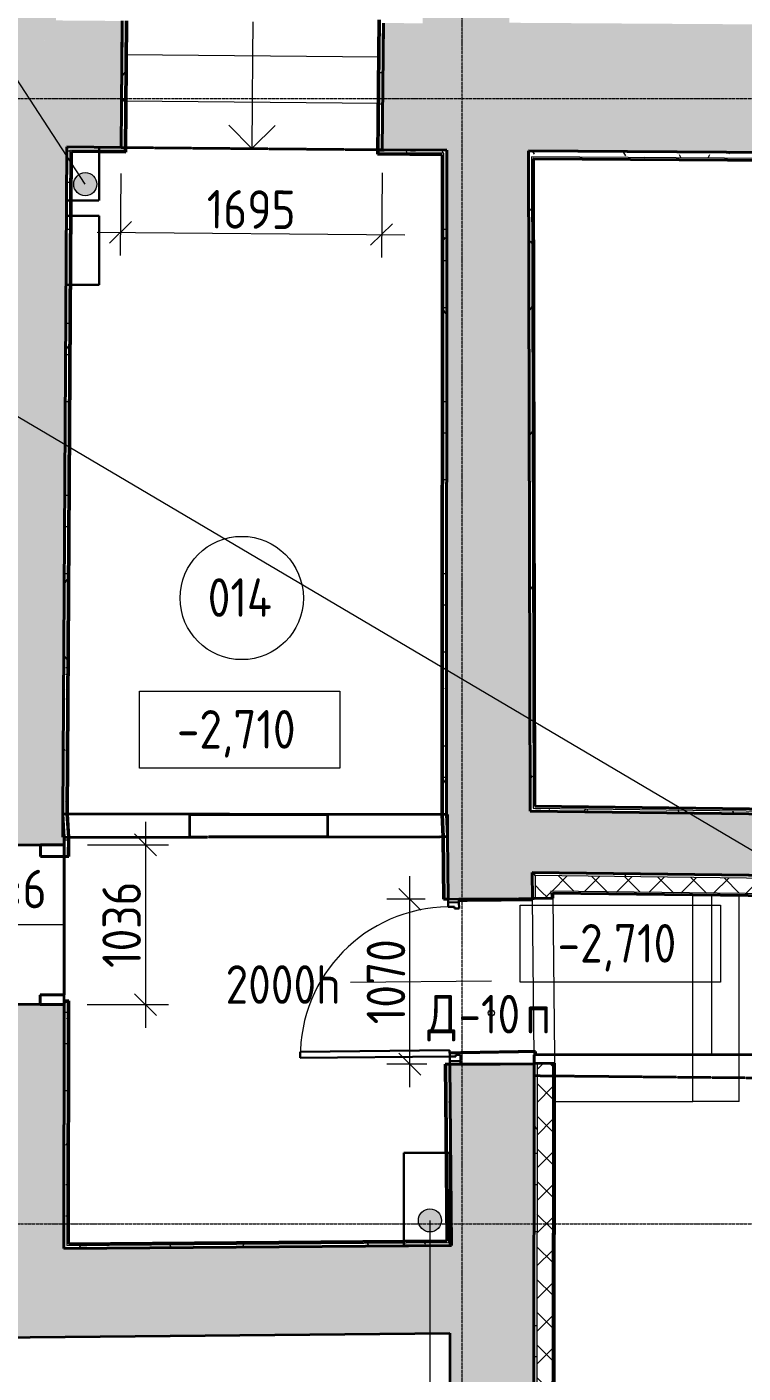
# Model space of a CAD drawing. Header units: millimetres. Extents: x 749182 to 2267578, y 70462 to 311449.
# Drawn here: x 1999438 to 2004086, y 163000 to 171733 of the extents above; entities that cross this region are included whole.
import ezdxf

# ---------------------------------------------------------------- set-up
doc = ezdxf.new("R2010")
doc.units = ezdxf.units.MM
for name, pattern in [('ADSK_Линия сетки', [25, 20, -2.5, 0, -2.5]), ('ADSK_Сверху', [4.5, 3, -1.5]), ('ADSK_Снесено', [4.5, 3, -1.5]), ('осеваяX2', [4, 2.5, -0.5, 0.5, -0.5])]:
    doc.linetypes.add(name, pattern=pattern)
doc.layers.get('Defpoints').update_dxf_attribs({"color": 255})
for name, color, linetype, lineweight in [('Аннотация', 7, 'Continuous', 9), ('Двери', 7, 'Continuous', 20), ('Лестницы', 7, 'Continuous', 18), ('Марки дверей', 7, 'Continuous', 20), ('Марки помещений', 7, 'Continuous', 20), ('Оси', 165, 'осеваяX2', 13), ('отметки', 7, 'Continuous', 20), ('Пандусы', 7, 'Continuous', 18), ('Перекрытие', 7, 'Continuous', 18), ('размеры', 7, 'Continuous', 9), ('Размеры КР', 164, 'Continuous', 9), ('Стены', 184, 'Continuous', 40), ('Стены внутренние', 7, 'Continuous', 18), ('Стены разрез', 7, 'Continuous', 35), ('Стены штриховка', 7, 'Continuous', 18), ('Стрелки вверх', 7, 'Continuous', 18)]:
    doc.layers.add(name, color=color, linetype=linetype, lineweight=lineweight)
doc.layers.add('Линии', color=7, linetype='Continuous', lineweight=9, true_color=0x00a600)
doc.styles.add('GOST Common', font='GOST_Common.ttf', dxfattribs={"width": 0.9, "height": 350})
doc.styles.add('GOST Common_1', font='GOST_Common.ttf', dxfattribs={"width": 0.9, "height": 250})
doc.dimstyles.new('ADSK_Основной_2_5_мм_Округление_до_1_мм', dxfattribs={"dimscale": 304.8, "dimtxt": 251.428749, "dimasz": 0.463911, "dimexe": 0.492126, "dimexo": 0.492126, "dimgap": 0.098425, "dimtad": 1, "dimdec": 0, "dimdsep": 46, "dimtxsty": 'GOST Common_1', "dimblk1": 'OBLIQUE', "dimblk2": 'OBLIQUE', "dimsah": 1, "dimcen": 0.09, "dimdle": 0.492126, "dimazin": 2, "dimtfac": 1, "dimtdec": 4, "dimtix": 1, "dimtmove": 0, "dimatfit": 3, "dimfxl": 0, "dimtvp": 1, "dimtolj": 1, "dimtzin": 0, "dimlwd": 20, "dimlwe": 20, "dimarcsym": 0})
pattern_1 = [(0, (1952853.19, 150711.3), (406.4, 101.6), [33.528, -271.272, 33.528, -271.272, -1625.6]), (0, (1952853.19, 150711.3), (406.4, 101.6), [-609.6, 33.528, -576.072, 33.528, -271.272, -711.2]), (0, (1952853.19, 150711.3), (406.4, 101.6), [-1524, 33.528, -169.672, 33.528, -474.472]), (120, (1953005.59, 150762.1), (-291.18818, 301.15272), [33.528, -271.272, 33.528, -271.272, -1625.6]), (120, (1953005.59, 150762.1), (-291.18818, 301.15272), [-609.6, 33.528, -576.072, 33.528, -271.272, -711.2]), (120, (1953005.59, 150762.1), (-291.18818, 301.15272), [-1524, 33.528, -169.672, 33.528, -474.472]), (240, (1953056.39, 150965.3), (-115.21182, -402.75272), [33.528, -271.272, 33.528, -271.272, -1625.6]), (240, (1953056.39, 150965.3), (-115.21182, -402.75272), [-609.6, 33.528, -576.072, 33.528, -271.272, -711.2]), (240, (1953056.39, 150965.3), (-115.21182, -402.75272), [-1524, 33.528, -169.672, 33.528, -474.472])]
pattern_2 = [(45, (1952853.2, 150711.3), (-106.066, 106.066), []), (135, (1952853.2, 150711.3), (-106.066, -106.066), [])]

# ---------------------------------------------------------------- blocks, each defined once
blk = doc.blocks.new('Существующие стены подвал - Существующие стены подвал-614279-00 План подвала')
at = {"layer": 'Стены', "true_color": 0xc0c0c0}
h = blk.add_hatch(color=9, dxfattribs=at)
h.paths.add_polyline_path([(56529.9, 8243.7), (56521.9, 9891.6), (55614.7, 9887.2), (55611.4, 9124.2), (54267.7, 9129.7), (54267.1, 9158.6), (49024.4, 9158.6), (49024.4, 8259.7), (51104.6, 8255.3)])
h.paths.add_polyline_path([(55620.1, 11120.2), (56515.8, 11124.6), (56510.3, 12254.8), (55625.1, 12250.4), (55622.3, 11614.6)])
h.paths.add_polyline_path([(55630.5, 13483.5), (56504.2, 13487.8), (56482.7, 17882.1), (56479.3, 17884.3), (56484.1, 18289.1), (56581.1, 18289.1), (56577.9, 18453), (55636.9, 18454), (55634.2, 15862.2), (55639.2, 15463.8), (55633.9, 14274.6)])
h.paths.add_polyline_path([(56557.2, 19523), (56527.9, 21035.6), (56386.8, 21035.6), (56386.5, 21235.8), (56383.9, 21235.8), (56375.1, 23760.7), (56319.5, 23761.6), (56287.6, 28354.9), (56256.8, 36643.2), (56224.2, 43936.9), (48463.8, 43935.7), (48463.9, 43053.1), (55489.3, 43061.9), (55489.3, 40730.4), (55505.9, 37127.7), (55501.3, 36571.4), (55555.6, 28934.4), (55560, 28902.8), (55597.8, 28902.4), (55600, 28900.7), (55598.8, 28652.4), (55594.7, 28648.4), (55598.8, 28619.1), (55592.1, 20992.7), (55638.7, 20178.5), (55638.7, 19524), (56555.3, 19523)])
h.paths.add_polyline_path([(39393.4, 20201.7), (42161.7, 20230.9), (42716.1, 20254.9), (46306.8, 20252.4), (46773.4, 21064.2), (46669.7, 25898.2), (45913.1, 25900.5), (45930.2, 21076.8), (41376.5, 21087.9), (41376.1, 20955.6), (40178.1, 20958.6), (40178.1, 21091.2), (38511, 21094.3), (38521, 20373.6), (39393.4, 20368.1), (39393.4, 20230.7)])
h.paths.add_polyline_path([(18977.5, 20357.5), (18995.8, 20697.6), (18995.8, 21071.6), (18965.8, 21071.6), (18965.8, 20652.5), (18455.8, 20408.6), (18495.2, 20367.6), (18965.8, 20357.7)])
h.paths.add_polyline_path([(18424, 20369.1), (18455.8, 20408.6), (18455.8, 21072.6), (10754.2, 21086.2), (10745.7, 20457.8), (11345.8, 20457.8), (18045.3, 20377.1), (18211.4, 20373.6)])
h.paths.add_polyline_path([(37360, 20380.9), (37354.8, 21098.2), (30807, 21114.6), (30787, 20709.4), (30787, 20839.4), (30777, 20701.8), (30787.2, 20395.3), (34405.1, 20387.9), (35898.2, 20390.1), (37359.7, 20380.9)])
h.paths.add_polyline_path([(46613, 28542.5), (46612.9, 28546.1), (46607.5, 28863.4), (46597, 32746.9), (46594.2, 32921.9), (46603.3, 32922), (46599.4, 34522.4), (45850, 34541.9), (45850, 34540.6), (45780, 34540.4), (45780, 34543.7), (45778.3, 34543.8), (45781.2, 30723), (45896.1, 30722.1), (45903.8, 28546.1), (46608.3, 28542.6)])
h.paths.add_polyline_path([(45777.6, 35501.1), (45777.7, 35501.2), (45778.6, 35510.4), (45847.6, 35510.6), (45847.7, 35502.9), (46596.9, 35522.5), (46594.2, 36634.1), (46597.1, 37232.1), (46589.8, 43050.7), (47467.9, 43051.8), (47467.8, 43935.5), (45825.2, 43935.3), (45871.2, 35688.5), (45777.4, 35688), (45777.6, 35511.4)])
h = blk.add_hatch(color=9, dxfattribs=at)
h.paths.add_polyline_path([(49329.7, 9158.6), (49871.2, 9158.6), (49875.6, 14294.9), (49329, 14292.9), (49340.7, 13116.9), (46823.6, 13096.8), (46825.5, 14679.6), (46270, 14679.6), (46224.6, 13092), (42727.9, 13086.3), (42730.1, 14665.6), (42185, 14665.6), (42201.5, 12893.6), (40707.4, 12828.9), (40703.8, 13065.5), (39413.6, 13045.8), (39406.3, 14749.4), (38599.2, 14751.8), (38614.8, 13626), (37409.2, 13633.4), (37378.7, 17812.6), (35269.2, 17807.6), (35269.9, 17507.6), (36952, 17511.6), (36985, 12975.8), (38529.6, 12970.2), (38529.6, 12441.4), (46543.8, 12521.2), (49329.7, 12548.5), (49324.4, 9158.6)])
h.paths.add_polyline_path([(49318.4, 15362.9), (49867.2, 15364.9), (49864.2, 15536.8), (53981.4, 15484.8), (53986.4, 15882.7), (49849.9, 15934.4), (49839.1, 20218.7), (53802.2, 20191.2), (53810.6, 21022.2), (49714.8, 21049.2), (49721.2, 23288.6), (49158.9, 23290.2), (49152.9, 21045.6), (48898.2, 21047.6), (48891, 20225.9), (49309.9, 20222.2), (49309.5, 19594.6), (49307.4, 15912.3), (49314.2, 15912.3), (49314.4, 15769), (49318.4, 15363.6)])
h.paths.add_polyline_path([(55639.2, 15463.8), (55634.2, 15862.2), (55119.6, 15868.6), (55114.6, 15470.4), (55634.2, 15463.9)])
h.paths.add_polyline_path([(46826.8, 15715.6), (46826.7, 15765.4), (46818.2, 15765.4), (46818, 15915.1), (46843.2, 20243.8), (47195.9, 20240.7), (47203.1, 21060.8), (46773.4, 21064.2), (46306.8, 20252.3), (46284.7, 15923), (46302, 15923), (46301.1, 15765.4), (46299.7, 15715.6), (46826.1, 15715.6)])
h.paths.add_polyline_path([(42721, 15724.6), (42731.6, 15724.6), (42731.5, 15794.1), (42720.7, 15794.1), (42720.6, 16269.6), (42716.1, 20254.9), (42157, 20230.7), (42162.3, 16051.8), (42173.5, 15889.7), (42175, 15724.6), (42720.7, 15724.6)])
h.paths.add_polyline_path([(39401.8, 15799.5), (39401.8, 15904.1), (39405.7, 16051.8), (39393.4, 20368.1), (38521, 20373.6), (38585.5, 15803.5), (38603.2, 15801.8), (39401.4, 15799.5)])
h.paths.add_polyline_path([(49314.4, 15912.3), (49314.4, 15912.3), (49839.1, 15933.9)])
h.paths.add_polyline_path([(18025.7, 17309.8), (18944.1, 17310.7), (18400.6, 17521.8), (18877.9, 17347.6), (18215.2, 17715.5), (18045.3, 17666.4), (18045.3, 17820.5), (18945.3, 18219.8), (18945.3, 18187), (18978.7, 18187), (18978.4, 18768.6), (18945.3, 18768.3), (18945.3, 18252.7), (18045.3, 18741.2), (18045.3, 18759.5), (18012.3, 18759.1), (18025.7, 17310.2)])
h.paths.add_polyline_path([(18945.3, 17310.7), (18979.1, 17310.7), (18978.6, 17677), (18945.3, 17677), (18945.3, 17310.7)])
h.paths.add_polyline_path([(30789.2, 17377.9), (31843.5, 17390.5), (31825.3, 18779.6), (30788.4, 18769.2), (30789.1, 18187), (30842.4, 18187), (30842.4, 17677), (30789, 17677), (30789.2, 17383.9)])
h.paths.add_polyline_path([(13924.8, 17539.6), (13924.8, 17839.6), (11328.3, 17866.9), (11334.1, 20457.8), (11045.8, 20457.8), (11006.9, 17570.3), (13341.6, 17545.7)])
h.paths.add_polyline_path([(30787.7, 20077.3), (31807.9, 20118.6), (31804.3, 20361.2), (31797.1, 20361.3), (31804.3, 20393.2), (30787.5, 20395.3), (30787.7, 20079.5)])
h.paths.add_polyline_path([(17999.4, 20144), (18045.3, 20144.5), (18045.3, 20154.1), (18294.9, 20208.5), (18424, 20369.1), (17997.2, 20378.1), (17999.3, 20153.6)])
h.paths.add_polyline_path([(18945.3, 20153.3), (18977.6, 20153.6), (18977.5, 20357.5), (18945.3, 20357.5), (18945.3, 20153.6)])
h.paths.add_polyline_path([(55638.7, 20178.5), (55591.1, 21010.4), (55070.5, 21013.9), (55062.1, 20182.5), (55638.7, 20178.5)])
h.paths.add_polyline_path([(49178.9, 26805.3), (49175.3, 28869.1), (49172.8, 28868.6), (49172.1, 28239.6), (49168.3, 26805.4), (49172.8, 26805.4)])
h.paths.add_polyline_path([(49731.2, 26803.8), (49736.5, 28675), (49733.6, 28674.3), (49717.7, 28675), (49717.6, 28706.4), (49685.6, 28706.7), (49684.9, 28661.7), (49672.8, 28658.6), (49178.9, 26805.3), (49714.8, 26803.8)])
h.paths.add_polyline_path([(55598.8, 28619.1), (55555.4, 28936.1), (49736.7, 28987.5), (49721.2, 34397.5), (49675.7, 34396.8), (49676, 34273.9), (49283.2, 33202), (49633.4, 29643.5), (49684.6, 29318.6), (49684.9, 29120), (49652.2, 28970.5), (49685.2, 28976.6), (49685.6, 28956.7), (49736.7, 28956.3), (49736.5, 28675), (55591.1, 28619.2)])
h.paths.add_polyline_path([(49145.3, 28868.6), (49145.3, 28868.8), (49175.3, 28874.8), (49165.7, 34395.9), (49122.2, 34395.8), (49126.1, 32975.3), (49132.5, 32975.4), (49136.2, 32800.6), (49144.2, 28868.6)])
h.paths.add_polyline_path([(49119.2, 35465.8), (49718.1, 35466.9), (49714.8, 36618.6), (55501.3, 36571.4), (55506.2, 37173.9), (48705, 37218.3), (48702.3, 36625.7), (49116, 36624.1), (49119, 35554.6)])
h.paths.add_polyline_path([(47702.3, 36629.7), (47705, 37224.8), (46597.1, 37232.1), (46594.2, 36634.1), (47702.1, 36629.7)])
at = {"layer": 'Стены'}
for p, q in [((46826.7, 15639.6), (46826.1, 15197.6)), ((46826.8, 15715.6), (46826.7, 15639.7)), ((49867.3, 15360.1), (49388.5, 15355.4)), ((49867.3, 15360.1), (49867.2, 15364.9)), ((49328.3, 14366.4), (49884.2, 14376)), ((49875.7, 14298.3), (49875.8, 14354.6)), ((49875.8, 14354.6), (49884.6, 14354.6)), ((49884.6, 14354.6), (49884.2, 14376))]:
    blk.add_line(p, q, dxfattribs=at)
at = {"layer": 'Стены разрез'}
for p, q in [((47195.9, 20240.7), (47203.1, 21060.8)), ((48898.2, 21047.6), (48891, 20225.9)), ((46818, 15915.1), (46843.2, 20243.8)), ((46843.2, 20243.8), (47195.9, 20240.7)), ((48891, 20225.9), (49309.9, 20222.2)), ((49309.9, 20222.2), (49307.4, 15912.3)), ((49849.9, 15934.4), (49839.1, 20218.7)), ((49839.1, 20218.7), (53802.2, 20191.2)), ((46818.2, 15765.4), (46818, 15915.1)), ((49307.4, 15912.3), (49314.2, 15912.3)), ((49314.2, 15912.3), (49314.4, 15769)), ((53986.4, 15882.7), (49849.9, 15934.4)), ((46826.8, 15765.4), (46818.2, 15765.4)), ((46826.8, 15715.6), (46826.8, 15765.4)), ((49314.4, 15769), (49318.4, 15362.9)), ((46299.7, 15715.6), (46826.8, 15715.6)), ((49867.2, 15364.9), (49864.2, 15536.8)), ((49864.2, 15536.8), (53981.4, 15484.8)), ((49388.4, 15363.1), (49867.2, 15364.9)), ((46825.5, 14679.6), (46270, 14679.6)), ((46823.6, 13096.8), (46825.5, 14679.6)), ((49875.7, 14294.9), (49329, 14292.9)), ((49329, 14292.9), (49340.7, 13116.9)), ((49875.7, 14218.8), (49875.7, 14294.9)), ((49871.2, 9158.6), (49875.7, 14218.8)), ((49340.7, 13116.9), (46823.6, 13096.8)), ((42485.9, 12481.3), (49329.7, 12548.5)), ((49329.7, 12548.5), (49324.4, 9158.6))]:
    blk.add_line(p, q, dxfattribs=at)
blk = doc.blocks.new('Существующие перегородки подвал 2 - Существующие перегородки подвал 2-625373-00 План подвала')
at = {"layer": 'Стены', "color": 0, "linetype": 'ADSK_Снесено'}
for p, q in [((48088.6, 15913.6), (48535.6, 15913.1)), ((48535.8, 15767.9), (47641.8, 15766.6))]:
    blk.add_line(p, q, dxfattribs=at)
at = {"layer": 'Стены разрез', "color": 0, "linetype": 'ADSK_Снесено'}
for p, q in [((48088.6, 15913.6), (46818, 15915.1)), ((46818, 15915.1), (46818.2, 15765.4)), ((47641.6, 15913), (48088.6, 15913.6)), ((47641.8, 15766.6), (47641.6, 15913)), ((49314.2, 15912.3), (48535.6, 15913.1)), ((48535.6, 15913.1), (48535.8, 15767.9)), ((49314.4, 15769), (49314.2, 15912.3)), ((46818.2, 15765.4), (47641.8, 15766.6)), ((48535.8, 15767.9), (49314.4, 15769))]:
    blk.add_line(p, q, dxfattribs=at)
blk = doc.blocks.new('Новые проёмы подвал - Новые проёмы подвал-999150-00 План подвала')
at = {"layer": 'Стены', "color": 0, "linetype": 'ADSK_Снесено'}
for p, q in [((46671.6, 15639.6), (46671.6, 15715.6)), ((46671.6, 15639.6), (46826.7, 15639.6)), ((46826.7, 15639.6), (46825.6, 14742.6)), ((46826.7, 15639.6), (46826.1, 15197.6)), ((46826.8, 15715.6), (46826.7, 15639.7)), ((49388.5, 15355.4), (49867.3, 15360.1)), ((49867.2, 15364.9), (49867.3, 15360.1)), ((46670.6, 14679.6), (46670.6, 14742.6)), ((46825.6, 14742.6), (46670.6, 14742.6)), ((49884.2, 14376), (49328.3, 14366.4)), ((49875.8, 14354.6), (49875.7, 14298.3)), ((49884.6, 14354.6), (49875.8, 14354.6)), ((49884.2, 14376), (49884.6, 14354.6))]:
    blk.add_line(p, q, dxfattribs=at)
at = {"layer": 'Стены разрез', "color": 0, "linetype": 'ADSK_Снесено'}
for p, q in [((47203.1, 21060.8), (47195.9, 20240.7)), ((48891, 20225.9), (48898.2, 21047.6)), ((47195.9, 20240.7), (48891, 20225.9)), ((46826.8, 15715.6), (46671.6, 15715.6)), ((46671.6, 15715.6), (46671.6, 15639.6)), ((46671.6, 15639.6), (46826.7, 15639.6)), ((46826.7, 15639.6), (46826.8, 15715.6)), ((49867.2, 15364.9), (49388.4, 15363.1)), ((49388.5, 15355.4), (49867.3, 15360.1)), ((49867.3, 15360.1), (49867.2, 15364.9)), ((46825.6, 14742.6), (46670.6, 14742.6)), ((46670.6, 14742.6), (46670.6, 14679.6)), ((46670.6, 14679.6), (46825.5, 14679.6)), ((46825.5, 14679.6), (46825.6, 14742.6)), ((49884.2, 14376), (49328.3, 14366.4)), ((49875.7, 14294.9), (49875.8, 14354.6)), ((49875.8, 14354.6), (49875.7, 14218.8)), ((49875.8, 14354.6), (49884.6, 14354.6)), ((53321.2, 14353.6), (49875.8, 14354.6)), ((49884.6, 14354.6), (49884.2, 14376)), ((49329, 14292.9), (49875.7, 14294.9)), ((49875.7, 14218.8), (53321.1, 14185.3))]:
    blk.add_line(p, q, dxfattribs=at)
blk = doc.blocks.new('AC_Дверь_Однопольная_Стальная - Д-10п 1070х2000h-1983213-00 План подвала')
at = {"layer": 'Двери', "color": 5, "linetype": 'Continuous', "lineweight": 30, "true_color": 0x0000ff}
for p, q in [((-485, 1245), (-445, 1245)), ((-485, 275), (-485, 1245)), ((-445, 1245), (-445, 275)), ((-535, 275), (-515, 275)), ((-535, 205), (-535, 275)), ((-515, 275), (-485, 275)), ((-515, 205), (-515, 275)), ((-515, 275), (-515, 205)), ((-445, 275), (-485, 275)), ((-485, 275), (-485, 235)), ((485, 275), (515, 275)), ((485, 235), (485, 275)), ((515, 275), (515, 205)), ((515, 275), (535, 275)), ((515, 205), (515, 275)), ((535, 275), (535, 205)), ((-515, 205), (-535, 205)), ((-475, 205), (-515, 205)), ((-485, 235), (-475, 235)), ((-475, 235), (-475, 205)), ((475, 235), (485, 235)), ((475, 205), (475, 235)), ((515, 205), (475, 205)), ((535, 205), (515, 205))]:
    blk.add_line(p, q, dxfattribs=at)
at = {"layer": 'Двери', "color": 5, "linetype": 'Continuous', "true_color": 0x0000ff}
blk.add_arc((-485, 275), 970, 0, 90, dxfattribs=at)
blk = doc.blocks.new('ADSK_Марка_Дверь - Типоразмер_ADSK_Марка-58376-00 План подвала')
at = {"layer": 'Марки дверей', "lineweight": 9}
blk.add_circle((0, 0), 0.2, dxfattribs=at)
blk = doc.blocks.new('ADSK_Марка_Помещение_ОдноЗначение - Номер-247393-00 План подвала')
at = {"layer": 'Марки помещений'}
blk.add_circle((0, 0), 4, dxfattribs=at)
blk = doc.blocks.new('_Oblique')
at = {"color": 0, "linetype": 'ByBlock', "lineweight": -2}
blk.add_line((-0.5, -0.5), (0.5, 0.5), dxfattribs=at)
blk = doc.blocks.new('*D1594')
at = {"layer": 'Defpoints', "color": 0, "lineweight": 20, "transparency": 16777216}
for p in [(2001922.9, 166074.2), (2002171.6, 166074.2), (2002182.2, 165004.2)]:
    blk.add_point(p, dxfattribs=at)
at = {"layer": 'размеры', "color": 0, "lineweight": 20, "transparency": 16777216}
for p, q in [((2001922.9, 164854.2), (2001922.9, 166224.2)), ((2002021.6, 166074.2), (2001772.9, 166074.2)), ((2002032.2, 165004.2), (2001772.9, 165004.2))]:
    blk.add_line(p, q, dxfattribs=at)
at = {"layer": 'размеры', "color": 0, "lineweight": 20, "transparency": 16777216, "xscale": 141.4, "yscale": 141.4, "zscale": 141.4}
for p, rotation in [((2001922.9, 166074.2), 90), ((2001922.9, 165004.2), 270)]:
    blk.add_blockref('_Oblique', p, dxfattribs=dict(at, rotation=rotation))
at = {"layer": 'размеры', "color": 0, "lineweight": 20, "transparency": 16777216, "insert": (2001767.9, 165539.2), "char_height": 250, "width": 700.591, "attachment_point": 5, "rotation": 90, "style": 'GOST Common_1'}
blk.add_mtext('\\A1;1070', dxfattribs=at)
blk = doc.blocks.new('*D1599')
at = {"layer": 'Defpoints', "color": 0, "lineweight": 20, "transparency": 16777216}
for p in [(2000048.9, 170932), (2001744.2, 170937.2), (2001739.6, 170386.9)]:
    blk.add_point(p, dxfattribs=at)
at = {"layer": 'размеры', "color": 0, "lineweight": 20, "transparency": 16777216}
for p, q in [((2000047.7, 170782), (2000043.2, 170251.1)), ((2001743, 170787.2), (2001738.4, 170236.9)), ((1999894.5, 170402.3), (2001889.6, 170385.6))]:
    blk.add_line(p, q, dxfattribs=at)
at = {"layer": 'размеры', "color": 0, "lineweight": 20, "transparency": 16777216, "xscale": 141.4, "yscale": 141.4, "zscale": 141.4}
for p, rotation in [((2000044.5, 170401.1), 179.5204621644345), ((2001739.6, 170386.9), 359.5204621644344)]:
    blk.add_blockref('_Oblique', p, dxfattribs=dict(at, rotation=rotation))
at = {"layer": 'размеры', "color": 0, "lineweight": 20, "transparency": 16777216, "insert": (2000893.3, 170549), "char_height": 250, "width": 700.591, "attachment_point": 5, "rotation": 359.52046, "style": 'GOST Common_1'}
blk.add_mtext('\\A1;1695', dxfattribs=at)
blk = doc.blocks.new('*D1601')
at = {"layer": 'Defpoints', "color": 0, "lineweight": 20, "transparency": 16777216}
for p in [(1999680, 166426.9), (1999678.7, 165390.9), (2000207.5, 165390.9)]:
    blk.add_point(p, dxfattribs=at)
at = {"layer": 'размеры', "color": 0, "lineweight": 20, "transparency": 16777216}
for p, q in [((2000207.5, 166576.9), (2000207.5, 165240.9)), ((1999830, 166426.9), (2000357.5, 166426.9)), ((1999828.7, 165390.9), (2000357.5, 165390.9))]:
    blk.add_line(p, q, dxfattribs=at)
at = {"layer": 'размеры', "color": 0, "lineweight": 20, "transparency": 16777216, "xscale": 141.4, "yscale": 141.4, "zscale": 141.4}
for p, rotation in [((2000207.5, 166426.9), 90), ((2000207.5, 165390.9), 270)]:
    blk.add_blockref('_Oblique', p, dxfattribs=dict(at, rotation=rotation))
at = {"layer": 'размеры', "color": 0, "lineweight": 20, "transparency": 16777216, "insert": (2000052.5, 165908.9), "char_height": 250, "width": 700.591, "attachment_point": 5, "rotation": 90, "style": 'GOST Common_1'}
blk.add_mtext('\\A1;1036', dxfattribs=at)
blk = doc.blocks.new('Высотные отметки - Рамка-5093-00 План подвала')
at = {"layer": 'Аннотация'}
for p, q in [((-6.5, 0), (-6.5, 5)), ((-6.5, 5), (6.5, 5)), ((6.5, 5), (6.5, 0)), ((6.5, 0), (-6.5, 0))]:
    blk.add_line(p, q, dxfattribs=at)

msp = doc.modelspace()

# ---------------------------------------------------------------- hatches: boundary and pattern name
at = {"layer": 'Аннотация', "lineweight": 9}
h = msp.add_hatch(color=256, dxfattribs=at)
edge = h.paths.add_edge_path()
edge.add_arc((1999816.6971, 170713.2963), 75, 0, 360)
h = msp.add_hatch(color=256, dxfattribs=at)
edge = h.paths.add_edge_path()
edge.add_arc((2002053.1775, 163990.9869), 75, 0, 360)
at = {"layer": 'Стены внутренние', "linetype": 'Continuous', "lineweight": 9, "true_color": 0x0000ff}
h = msp.add_hatch(dxfattribs=at)
h.set_pattern_fill('FP_1', color=5, style=0, pattern_type=2)
h.set_pattern_definition(pattern_1)
h.paths.add_polyline_path([(2000068.9337, 170931.8353), (2000075.9655, 171791.9894), (2000056.1335, 171792.1469), (2000049.1018, 170932.0027)])
h = msp.add_hatch(dxfattribs=at)
h.set_pattern_fill('FP_1', color=5, style=0, pattern_type=2)
h.set_pattern_definition(pattern_1)
h.paths.add_polyline_path([(2001744.0418, 170917.1597), (2001751.4155, 171778.9074), (2001731.5913, 171779.0826), (2001724.0426, 170917.3349), (2001731.5913, 170917.2688)])
h = msp.add_hatch(dxfattribs=at)
h.set_pattern_fill('FP_1', color=5, style=0, pattern_type=2)
h.set_pattern_definition(pattern_1)
h.paths.add_polyline_path([(1999671.1858, 166626.3716), (1999691.1893, 166626.904), (1999716.2124, 170934.9231), (1999696.2713, 170934.9226), (1999677.1216, 167645.9142)])
h = msp.add_hatch(dxfattribs=at)
h.set_pattern_fill('FP_1', color=5, style=0, pattern_type=2)
h.set_pattern_definition(pattern_1)
h.paths.add_polyline_path([(2002163.0908, 170913.4889), (2002163.0969, 170913.6641), (2002163.1086, 170933.4895), (2001744.2093, 170936.2814), (2001744.217, 170917.1582), (2002160.5493, 170913.5112)])
h.paths.add_polyline_path([(2000048.9344, 170932.0027), (2000049.1018, 170952.0078), (1999696.3877, 170955.0975), (1999696.3877, 170935.0967), (2000048.4465, 170932.0069)])
h = msp.add_hatch(dxfattribs=at)
h.set_pattern_fill('FP_1', color=5, style=0, pattern_type=2)
h.set_pattern_definition(pattern_1)
h.paths.add_polyline_path([(2002160.5493, 166623.573), (2002161.1564, 167645.9142), (2002163.0908, 170913.4889), (2002143.0969, 170913.4889), (2002140.5493, 166623.5955)])
h = msp.add_hatch(dxfattribs=at)
h.set_pattern_fill('FP_1', color=5, style=0, pattern_type=2)
h.set_pattern_definition(pattern_1)
h.paths.add_polyline_path([(2002723.006, 166665.4092), (2002712.3342, 170929.824), (2002692.3338, 170929.9624), (2002703.0553, 166665.6581), (2002722.9809, 166665.4095)])
h = msp.add_hatch(dxfattribs=at)
h.set_pattern_fill('FP_1', color=5, style=0, pattern_type=2)
h.set_pattern_definition(pattern_1)
h.paths.add_polyline_path([(2008491.8777, 170849.8381), (2008491.865, 170889.8387), (2007915.3347, 170893.8278), (2007915.8675, 170853.8231), (2008491.865, 170849.8382)])
h.paths.add_polyline_path([(2006655.0818, 170862.5457), (2006655.3585, 170902.5447), (2002712.3342, 170929.824), (2002712.4343, 170889.8224), (2006630.8214, 170862.7135)])
h = msp.add_hatch(dxfattribs=at)
h.set_pattern_fill('FP_1', color=5, style=0, pattern_type=2)
h.set_pattern_definition(pattern_1)
h.paths.add_polyline_path([(2008487.3584, 166573.4777), (2008487.3584, 166593.4793), (2007973.0392, 166599.8972), (2007972.7897, 166579.8987), (2008473.8054, 166573.6468)])
h.paths.add_polyline_path([(2006839.615, 166594.0389), (2006838.7592, 166614.0512), (2002703.0059, 166665.4092), (2002703.0553, 166645.6566), (2006630.8214, 166596.6443)])
h = msp.add_hatch(dxfattribs=at)
h.set_pattern_fill('FP_1', color=5, style=0, pattern_type=2)
h.set_pattern_definition(pattern_1)
h.paths.add_polyline_path([(1999676.7913, 163828.0795), (1999696.7915, 163828.2391), (1999698.7335, 165414.619), (1999678.7335, 165414.6435), (1999676.7914, 163828.1553)])
h.paths.add_polyline_path([(1999699.8796, 166350.923), (1999700.0336, 166476.7234), (1999680.0335, 166476.6805), (1999680.0335, 166350.9473), (1999694.8796, 166350.9291)])
h = msp.add_hatch(dxfattribs=at)
h.set_pattern_fill('FP_1', color=5, style=0, pattern_type=2)
h.set_pattern_definition(pattern_1)
h.paths.add_polyline_path([(2002173.8792, 163827.9958), (2002193.8786, 163828.1553), (2002181.4945, 165004.2148), (2002162.2238, 165004.0238), (2002173.8776, 163828.1553)])
h.paths.add_polyline_path([(2002151.6198, 166073.9712), (2002171.6119, 166074.8632), (2002167.3873, 166480.2745), (2002147.604, 166479.1583), (2002151.6178, 166074.1694)])
h = msp.add_hatch(dxfattribs=at)
h.set_pattern_fill('FP_1', color=5, style=0, pattern_type=2)
h.set_pattern_definition(pattern_1)
h.paths.add_polyline_path([(2006714.5875, 166177.5734), (2006714.5875, 166197.575), (2002717.4405, 166248.0691), (2002717.7845, 166228.0631), (2006647.5683, 166178.42)])
h = msp.add_hatch(dxfattribs=at)
h.set_pattern_fill('FP_1', color=5, style=0, pattern_type=2)
h.set_pattern_definition(pattern_1)
h.paths.add_polyline_path([(2002720.3369, 166079.6161), (2002739.0803, 166079.8006), (2002737.6387, 166227.8123), (2002717.7978, 166227.2883), (2002720.3341, 166079.7823)])
h = msp.add_hatch(dxfattribs=at)
h.set_pattern_fill('FP_2', color=5, style=0, pattern_type=2)
h.set_pattern_definition(pattern_2)
h.paths.add_polyline_path([(2006614.5875, 166078.8287), (2006614.5875, 166178.8366), (2002737.6387, 166227.8123), (2002738.6129, 166127.792), (2006604.5875, 166078.955)])
h = msp.add_hatch(dxfattribs=at)
h.set_pattern_fill('FP_2', color=5, style=0, pattern_type=2)
h.set_pattern_definition(pattern_2)
h.paths.add_polyline_path([(2002739.0803, 166079.8006), (2002839.0755, 166080.7852), (2002838.6299, 166126.5286), (2002738.6129, 166127.792), (2002739.0533, 166082.5772)])
h = msp.add_hatch(dxfattribs=at)
h.set_pattern_fill('FP_1', color=5, style=0, pattern_type=2)
h.set_pattern_definition(pattern_1)
h.paths.add_polyline_path([(2002728.9133, 159889.9291), (2002744.4441, 159889.9291), (2002748.984, 165009.839), (2002728.9838, 165009.6408), (2002724.5434, 159889.9291)])
h = msp.add_hatch(dxfattribs=at)
h.set_pattern_fill('FP_2', color=5, style=0, pattern_type=2)
h.set_pattern_definition(pattern_2)
h.paths.add_polyline_path([(2002748.984, 159989.9291), (2002844.5328, 159989.9291), (2002848.9849, 165010.8301), (2002748.984, 165009.839), (2002744.5434, 159989.9302)])
h = msp.add_hatch(dxfattribs=at)
h.set_pattern_fill('FP_1', color=5, style=0, pattern_type=2)
h.set_pattern_definition(pattern_1)
h.paths.add_polyline_path([(1999676.7669, 163808.0787), (2002173.8776, 163828.1553), (2002173.681, 163847.9949), (1999676.7913, 163828.0795)])

# ---------------------------------------------------------------- linework, layer by layer
at = {"layer": 'Аннотация', "lineweight": 9}
for p, q in [((1999816.6971, 170713.2963), (1998750.5608, 172343.3928)), ((2002053.1775, 163990.9869), (2002053.1775, 161485.9126))]:
    msp.add_line(p, q, dxfattribs=at)
for centre in [(1999816.6971, 170713.2963), (2002053.1775, 163990.9869)]:
    msp.add_circle(centre, 75, dxfattribs=at)
at = {"layer": 'Лестницы', "color": 5, "true_color": 0x0000ff}
for p, q in [((2001719.4738, 171537.3984), (2000084.1223, 171551.7237)), ((2001719.4738, 171537.3984), (2000084.1223, 171551.7237)), ((2001716.846, 171237.4099), (2000081.6115, 171251.7342)), ((2001716.846, 171237.4099), (2000081.6115, 171251.7342)), ((2001714.2181, 170937.4214), (2000079.1006, 170951.7447)), ((2004059.3107, 165065.5308), (2004059.3107, 166099.1073)), ((2004059.3107, 165065.5308), (2004059.3107, 166099.1073)), ((2004059.3107, 164917.1558), (2004059.3107, 165065.5308)), ((2004059.3107, 164917.1558), (2004059.3107, 165065.5308)), ((2004059.3107, 164761.5336), (2004059.3107, 164917.1558)), ((2004059.3107, 164761.5336), (2004059.3107, 164917.1558)), ((2004059.3107, 164761.5336), (2003759.3107, 164761.5336))]:
    msp.add_line(p, q, dxfattribs=at)
at = {"layer": 'Линии', "linetype": 'ADSK_Сверху', "lineweight": 30}
for p, q in [((1999696.3877, 170955.0975), (1999694.3682, 170608.2138)), ((1999906.6878, 170953.2553), (1999696.3877, 170955.0975)), ((1999906.6878, 170608.2138), (1999906.6878, 170953.2553)), ((1999694.3682, 170608.2138), (1999906.6878, 170608.2138)), ((1999693.786, 170508.2138), (1999691.1718, 170059.1986)), ((1999906.6878, 170508.2138), (1999693.786, 170508.2138)), ((1999906.6878, 170059.1986), (1999906.6878, 170508.2138)), ((1999691.1718, 170059.1986), (1999906.6878, 170059.1986)), ((2002182.8518, 164428.1553), (2001882.8518, 164428.1553)), ((2001882.8518, 164428.1553), (2001882.8518, 163828.1553)), ((2002182.8518, 163828.1553), (2002182.8518, 164428.1553)), ((2001882.8518, 163828.1553), (2002182.8518, 163828.1553))]:
    msp.add_line(p, q, dxfattribs=at)
at = {"layer": 'Марки дверей'}
msp.add_line((2002451.9073, 165541.921), (2001536.9647, 165534.9254), dxfattribs=at)
at = {"layer": 'Оси', "linetype": 'ADSK_Линия сетки'}
for p, q in [((2002263.1034, 154741.5512), (2002263.1034, 195246.0842)), ((1941766.9683, 171268.0858), (2009994.9113, 171268.0858)), ((1941766.9683, 163968.0858), (2009994.9113, 163968.0858))]:
    msp.add_line(p, q, dxfattribs=at)
at = {"layer": 'Пандусы'}
for p, q in [((1999679.3385, 166426.9291), (1999679.3385, 166351.1942)), ((1999679.3385, 166350.9291), (1999679.3385, 165908.9291)), ((1999679.3385, 165908.9291), (1999679.3385, 165414.6428))]:
    msp.add_line(p, q, dxfattribs=at)
at = {"layer": 'Перекрытие'}
for p, q in [((2001714.2181, 170937.4217), (2000079.1006, 170951.745)), ((1999679.8796, 166350.9291), (1999679.3385, 165908.9291)), ((2003759.3107, 164761.5336), (2003759.3107, 166102.8971)), ((2002252.2194, 165004.9157), (2002728.9373, 165009.6404)), ((2002860.7639, 164761.5336), (2003759.3107, 164761.5336))]:
    msp.add_line(p, q, dxfattribs=at)
at = {"layer": 'Перекрытие', "linetype": 'ADSK_Снесено'}
for p, q in [((2003882.1407, 165065.5842), (2003882.4529, 166101.3415)), ((2003759.3107, 165065.6212), (2003882.1407, 165065.5842))]:
    msp.add_line(p, q, dxfattribs=at)
at = {"layer": 'размеры', "lineweight": 20}
msp.add_line((1999677.7574, 165908.9117), (1999125.1536, 165908.9117), dxfattribs=at)
at = {"layer": 'Размеры КР', "lineweight": 20}
msp.add_line((1940491.3817, 203966.018), (2020858.1514, 156525.0452), dxfattribs=at)
at = {"layer": 'Стены внутренние', "color": 5, "linetype": 'Continuous', "lineweight": 40, "true_color": 0x0000ff}
for p, q in [((2000055.9661, 171772.1475), (2000049.1018, 170952.0078)), ((2000078.9333, 170931.7516), (2000085.9652, 171771.9135)), ((2001721.5917, 171779.1701), (2001713.9554, 170907.4229)), ((2001744.217, 170937.1589), (2001751.4155, 171758.9225)), ((1999696.3877, 170955.0975), (1999671.1858, 166626.3716)), ((2000049.1018, 170952.0078), (1999696.3877, 170955.0975)), ((1999701.191, 166627.1703), (1999726.2121, 170924.8351)), ((1999726.2121, 170924.8351), (2000078.8488, 170921.7461)), ((2000078.8488, 170921.7461), (2000078.9365, 170931.7515)), ((2002163.1086, 170933.4895), (2001744.217, 170937.1589)), ((2002160.5493, 166623.573), (2002163.1086, 170933.4895)), ((2002692.3338, 170929.9624), (2002703.0553, 166645.6566)), ((2006655.3585, 170902.5447), (2002692.3338, 170929.9624)), ((2001713.9554, 170907.4229), (2002133.091, 170903.7513)), ((2002133.091, 170903.7513), (2002130.5489, 166622.8449)), ((2002734.9763, 166677.2607), (2002724.4646, 170877.7388)), ((2002724.4646, 170877.7388), (2006654.9987, 170850.546)), ((2002703.0553, 166645.6566), (2006839.615, 166594.0389)), ((2006840.0143, 166626.0364), (2002734.9763, 166677.2607)), ((1999671.1858, 166626.3716), (1999680.0335, 166476.6945)), ((1999710.0346, 166477.5621), (1999701.191, 166627.1703)), ((2002130.5489, 166622.8449), (2002137.6012, 166479.3951)), ((2002167.5939, 166480.2806), (2002160.5493, 166623.573)), ((1999680.0335, 166476.6945), (1999679.8796, 166350.9475)), ((1999709.8796, 166350.9108), (1999710.0346, 166477.5621)), ((2002137.6012, 166479.3951), (2002141.6203, 166073.8721)), ((2002171.6188, 166074.1694), (2002167.5939, 166480.2806)), ((1999679.8796, 166350.9475), (1999709.8796, 166350.9108)), ((2006846.5875, 166195.9075), (2002717.4405, 166248.0691)), ((2002717.4405, 166248.0691), (2002719.0813, 166079.6037)), ((2002850.7489, 166114.3745), (2006602.5875, 166066.9793)), ((2002851.0749, 166080.9034), (2002850.7489, 166114.3745)), ((2002141.6203, 166073.8721), (2002171.6188, 166074.1694)), ((2002719.0813, 166079.6037), (2002851.0749, 166080.9034)), ((1999678.7335, 165414.6435), (1999676.7669, 163808.0787)), ((1999708.7335, 165414.6068), (1999678.7335, 165414.6435)), ((1999706.8039, 163838.3192), (1999708.7335, 165414.6068)), ((2002182.2228, 165004.222), (2002152.2243, 165003.9247)), ((2002152.2243, 165003.9247), (2002163.5822, 163857.9147)), ((2002193.8786, 163828.1553), (2002182.2228, 165004.222)), ((2002728.9838, 165009.6408), (2002724.4263, 159869.9291)), ((2002860.9851, 165010.9491), (2002728.9838, 165009.6408)), ((2002856.5434, 160001.9291), (2002860.9851, 165010.9491)), ((2002163.5822, 163857.9147), (1999706.8039, 163838.3192)), ((1999676.7669, 163808.0787), (2002193.8786, 163828.1553))]:
    msp.add_line(p, q, dxfattribs=at)
at = {"layer": 'Стены внутренние', "color": 5, "linetype": 'Continuous', "true_color": 0x0000ff}
for p, q in [((2002729.0271, 165058.4496), (2002719.1148, 166076.1653)), ((2002851.0749, 166080.9034), (2002861.0277, 165059.0338)), ((2002728.9838, 165009.6408), (2002729.0271, 165058.4496)), ((2002861.0277, 165059.0338), (2002860.9851, 165010.9491))]:
    msp.add_line(p, q, dxfattribs=at)
at = {"layer": 'Стены штриховка'}
for p, q in [((2000075.9655, 171771.9915), (2000068.9337, 170931.8353)), ((2001724.0426, 170917.3349), (2001731.5913, 171779.0826)), ((1999716.2706, 170934.9226), (1999691.1893, 166626.904)), ((2000048.9344, 170932.0085), (1999716.2706, 170934.9226)), ((2000068.9337, 170931.8353), (2000048.9344, 170932.0027)), ((2002143.0969, 170913.6641), (2001724.0426, 170917.3349)), ((2002140.549, 166623.0876), (2002143.0969, 170913.6641)), ((2002712.4343, 170889.8224), (2002723.006, 166665.4092)), ((2006655.0818, 170862.5457), (2002712.4343, 170889.8224)), ((2002722.4596, 170879.7528), (2002732.9813, 166675.2855)), ((2006655.0126, 170852.5459), (2002722.4596, 170879.7528)), ((2002723.006, 166665.4092), (2006839.8646, 166614.0374)), ((2002732.9813, 166675.2855), (2006839.9893, 166624.0366)), ((1999691.1893, 166626.904), (1999700.0343, 166477.2729)), ((2002147.5988, 166479.6903), (2002140.549, 166623.0876)), ((1999700.0343, 166477.2729), (1999699.8796, 166350.923)), ((2002151.6198, 166073.9712), (2002147.5988, 166479.6903)), ((2006714.5875, 166177.5734), (2002737.6387, 166227.8123)), ((2002739.0803, 166079.8006), (2002737.6387, 166227.8123)), ((2006614.5875, 166078.8287), (2002838.6299, 166126.5286)), ((2002838.6299, 166126.5286), (2002839.0755, 166080.7852)), ((2006602.5875, 166068.9795), (2002848.7291, 166116.4002)), ((2002848.7291, 166116.4002), (2002849.075, 166080.8837)), ((1999698.7335, 165414.619), (1999696.7915, 163828.2391)), ((2002173.681, 163847.9949), (2002162.2238, 165004.0238)), ((2002748.984, 165009.839), (2002744.4441, 159889.9291)), ((2002848.9849, 165010.8301), (2002844.5328, 159989.9291)), ((2002858.985, 165010.9292), (2002854.5417, 159999.9291)), ((1999696.7915, 163828.2391), (2002173.681, 163847.9949))]:
    msp.add_line(p, q, dxfattribs=at)
at = {"layer": 'Стрелки вверх'}
for p, q in [((2000903.6909, 171765.535), (2000901.7552, 171544.5614)), ((2000901.7552, 171544.5614), (2000899.1274, 171244.5729)), ((2000899.1274, 171244.5729), (2000896.4995, 170944.5848)), ((2000896.4992, 170944.5848), (2000747.8192, 171095.8926)), ((2000896.4998, 170944.5848), (2001047.8077, 171093.2648))]:
    msp.add_line(p, q, dxfattribs=at)

# ---------------------------------------------------------------- block references
at = {"layer": 'Двери', "color": 5, "linetype": 'Continuous', "true_color": 0x0000ff, "rotation": 90.56782857961701}
msp.add_blockref('AC_Дверь_Однопольная_Стальная - Д-10п 1070х2000h-1983213-00 План подвала', (2002451.9073, 165541.921), dxfattribs=at)
at = {"layer": 'Марки дверей', "xscale": 99.99999999999993, "yscale": 99.99999999999993, "zscale": 99.99999999999993}
msp.add_blockref('ADSK_Марка_Дверь - Типоразмер_ADSK_Марка-58376-00 План подвала', (2002451.9073, 165336.6405), dxfattribs=at)
at = {"layer": 'Марки помещений', "xscale": 99.99999999999993, "yscale": 99.99999999999993, "zscale": 99.99999999999993}
msp.add_blockref('ADSK_Марка_Помещение_ОдноЗначение - Номер-247393-00 План подвала', (2000832.1337, 168028.571), dxfattribs=at)
at = {"layer": 'отметки', "lineweight": 20, "xscale": 99.99999999999993, "yscale": 99.99999999999993, "zscale": 99.99999999999993}
for p in [(2000818.194, 166924.7577), (2003288.5975, 165536.551)]:
    msp.add_blockref('Высотные отметки - Рамка-5093-00 План подвала', p, dxfattribs=at)
at = {"layer": 'Стены'}
msp.add_blockref('Существующие стены подвал - Существующие стены подвал-614279-00 План подвала', (1952853.1931, 150711.2975), dxfattribs=at)
at = {"layer": 'Стены', "color": 0, "linetype": 'ADSK_Снесено'}
msp.add_blockref('Новые проёмы подвал - Новые проёмы подвал-999150-00 План подвала', (1952853.1931, 150711.2975), dxfattribs=at)
at = {"layer": 'Стены', "color": 1, "linetype": 'ADSK_Снесено', "true_color": 0xff0000}
msp.add_blockref('Существующие перегородки подвал 2 - Существующие перегородки подвал 2-625373-00 План подвала', (1952853.1931, 150711.2975), dxfattribs=at)

# ---------------------------------------------------------------- texts
at = {"layer": 'Марки дверей', "lineweight": 9, "char_height": 250, "attachment_point": 1, "style": 'GOST Common'}
for s, insert, width in [('2000h', (2000726.9647, 165645.8525), 974.050312), ('\\fGOST Common|b0|i0|c204|p34|;\\W.9;Д', (2002035.928, 165453.6536), 245.316375), ('-10', (2002238.3343, 165453.6536), 526.708687), ('\\fGOST Common|b0|i0|c204|p34|;\\W.9;п', (2002672.9124, 165453.6536), 194.810062)]:
    msp.add_mtext(s, dxfattribs=dict(at, insert=insert, width=width))
at = {"layer": 'Марки помещений', "lineweight": 9, "insert": (2000611.1764, 168156.2961), "char_height": 250, "width": 548.35425, "attachment_point": 1, "style": 'GOST Common'}
msp.add_mtext('014', dxfattribs=at)
at = {"layer": 'отметки', "lineweight": 20, "char_height": 250, "width": 977.532294, "attachment_point": 1, "line_spacing_factor": 1.022761, "style": 'GOST Common'}
for insert in [(2000410.8889, 167301.4647), (2002881.2924, 165913.2581)]:
    msp.add_mtext('-2,710', dxfattribs=dict(at, insert=insert))
at = {"layer": 'размеры', "lineweight": 20, "insert": (1999233.0021, 166265.6188), "char_height": 250, "width": 404.288048, "attachment_point": 1, "line_spacing_factor": 1.022761, "style": 'GOST Common'}
msp.add_mtext('1:6', dxfattribs=at)

# ---------------------------------------------------------------- dimensions: what is measured, and where the dimension line sits
at = {"layer": 'размеры', "lineweight": 20}
for base, p1, p2, angle, override, picture, middle in [((2001739.6112, 170386.865), (2000048.9344, 170932.0027), (2001744.217, 170937.1586), 359.52046216, {"dimpost": '<>', "dimfxl": 1695.290476}, '*D1599', (2000893.3481, 170548.9534)), ((2000207.5245, 165390.9291), (1999679.9726, 166426.9291), (1999678.7044, 165390.9291), 90, {"dimpost": '<>', "dimfxl": 1036.000776}, '*D1601', (2000052.5245, 165908.9291)), ((2001922.8735, 166074.1694), (2002182.2228, 165004.222), (2002171.6188, 166074.1694), 90, {"dimpost": '<>', "dimfxl": 1070}, '*D1594', (2001767.8735, 165539.1957))]:
    dim = msp.add_linear_dim(base=base, p1=p1, p2=p2, angle=angle, dimstyle='ADSK_Основной_2_5_мм_Округление_до_1_мм', override=override, dxfattribs=at)
    dim.commit()
    dim.dimension.update_dxf_attribs({"geometry": picture, "text_midpoint": middle})

doc.saveas('drawing.dxf')
